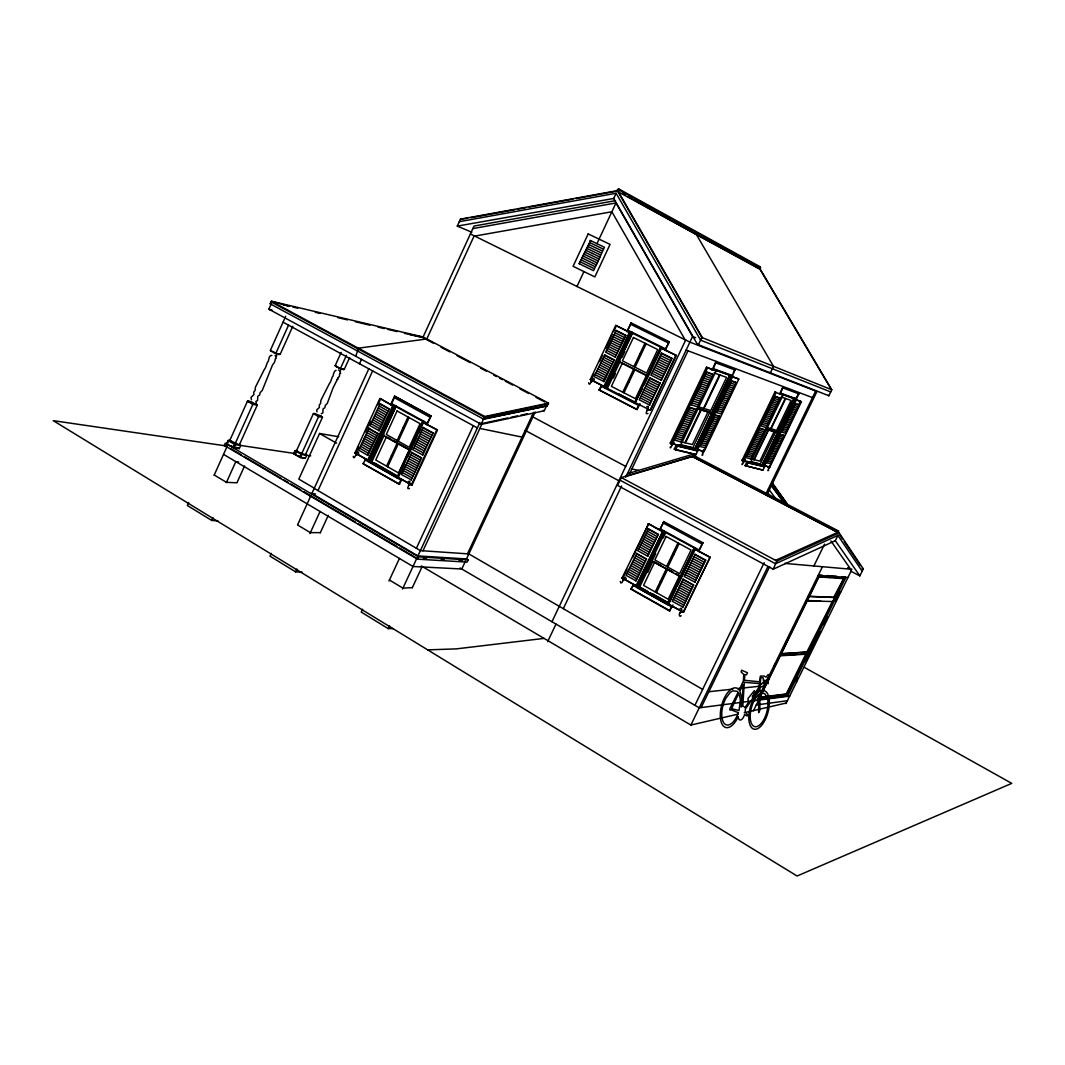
<?xml version="1.0" encoding="UTF-8"?>
<svg xmlns="http://www.w3.org/2000/svg" width="1065" height="1065" viewBox="0 0 1065 1065"><rect width="100%" height="100%" fill="white"/><g stroke="black" fill="none" stroke-linecap="round" stroke-linejoin="round"><path stroke-width="1.5" d="M639.959 403.622L637.163 409.519L636.484 409.333L598.929 389.91L601.166 386.129M636.484 409.333L638.747 405.499L600.766 386.009M672.947 604.947L669.432 610.871L630.879 589.118L633.156 585.204M669.432 610.871L671.709 606.917L632.756 585.191M310.754 455.887L301.635 454.529L301.741 453.584L300.29 457.511L293.634 453.65L294.992 450.681L306.707 455.274L305.349 458.243L300.29 457.511L299.505 455.953M301.768 453.637L301.635 454.529L294.992 450.681L296.363 450.522L293.634 453.65L300.104 457.165L305.349 458.243M785.983 703.632L851.308 570.68M295.95 453.677L235.019 444.624L235.165 443.639L233.581 447.793L226.672 443.719L228.096 440.564L229.787 440.484L240.703 445.476L239.292 448.618L233.581 447.793L232.982 446.182M845.89 577.363L787.434 696.47L784.998 695.006M233.581 447.793L235.165 443.639L235.019 444.624L228.096 440.564L229.787 440.484M353.207 456.326C354.405 462.117 357.347 447.433 358.732 453.304M588.612 382.828C589.957 388.539 592.832 373.948 594.377 379.752M620.309 581.423L620.735 582.901L621.933 582.662L625.022 576.977L626.207 578.535M300.29 457.511L301.275 454.928M337.911 378.275L332.986 388.059L327.314 403.355L325.238 405.565L324.865 407.682L322.988 409.013L322.895 412.807L321.244 413.779M670.165 447.1C670.165 451.161 674.118 438.7 674.025 442.721M741.972 463.914C741.826 467.535 745.567 456.366 745.327 459.947M483.896 419.291L270.191 303.805L271.349 301.235L423.098 336.993L548.515 403.142L547.25 405.858L483.55 419.224L484.815 416.508L548.515 403.142M271.389 303.538L268.859 309.183L481.407 424.349L544.242 410.771L547.65 403.502M188.691 502.467L187.334 505.489L211.722 520.439L218.019 520.958M224.276 445.383L225.261 443.173L418.492 556.849L468.121 559.91L467.096 562.107L417.413 559.165L224.276 445.383L227.564 445.876M214.132 475.243L227.085 446.475M229.414 441.296L247.453 401.225L249.024 401.012M285.686 316.305L270.377 350.305L271.855 351.716M254.442 404.101L252.871 404.327L233.448 447.433L230.759 445.849M273.039 351.889L276.94 354.046L275.848 353.34L288.548 325.158M239.226 445.117L257.251 405.139L255.786 403.715M278.604 354.512L280.148 354.352L292.808 326.276M226.379 482.578L235.818 461.638L238.706 462.024M211.722 520.439L212.973 517.683M237.189 482.259L244.564 465.951M294.938 454.169L313.376 413.619L314.787 413.393M341.186 352.409L335.169 365.654L336.593 366.999M300.104 457.165L318.581 416.561L319.993 416.335M341.399 369.275L340.427 368.543L346.458 355.271M340.627 370.633C338.191 371.778 342.384 373.282 339.722 373.615L339.442 376.304L337.698 378.062M305.415 454.742L322.469 417.28L321.058 415.922M349.586 357.694L344.235 369.435L342.85 369.608M338.657 436.743L319.58 433.495L298.812 479.104L314.268 488.169M357.813 350.265L355.777 356.189M271.295 553.374L270.017 556.17L295.604 571.852L302.087 572.118M359.491 363.751L361.541 359.278M297.774 524.406L310.834 495.797L309.609 495.664M368.796 368.823L311.859 493.548L417.919 555.917L466.483 558.952L468.121 559.91M317.982 490.592L372.644 370.913M309.942 533.578L320.046 511.48M295.604 571.852L296.895 569.043M613.706 198.476L457.284 226.113L460.466 219.164L617.354 190.635L701.835 337.459L831.765 389.777L828.876 395.741L697.429 344.368L613.706 198.476L616.129 193.258L700.57 340.134L830.713 391.947M354.938 452.918L379.832 398.563L380.671 398.763L393.464 405.991L368.45 460.506L354.938 452.918L368.45 460.506M355.79 453.078L358.546 447.047M365.455 431.951L370.301 421.394M377.902 404.793L380.671 398.763M320.259 532.859L328.286 515.34M367.971 455.407L358.572 450.082L369.036 428.25M379.26 430.819L369.821 425.547L380.312 403.662M401.598 479.676L399.548 484.122L398.643 484.003L363.045 463.661L365.388 459.827M367.558 455.327L378.048 433.442M378.847 430.726L389.364 408.787M431.005 415.976L394.596 396.153L391.268 403.395L427.265 423.204L431.005 415.976L426.905 424.868M390.842 405.246L394.29 397.738M367.611 460.346L392.652 405.792L393.464 405.991M395.501 405.619L369.249 462.024L395.554 405.632L369.635 462.077L397.445 477.932L423.657 421.101M422.738 421.434L397.139 476.947L370.434 461.731L395.807 406.59M474.165 235.818L426.506 339.602L433.801 343.436M397.139 406.87L395.754 406.59L422.978 421.487L409.692 450.269L382.868 435.239L395.994 406.63M384.225 434.973L371.831 461.944L397.112 476.348M386.528 436.623L375.772 460.027L398.563 472.98L409.426 449.457L398.496 443.333L387.687 466.803M397.152 440.537L407.988 416.974M386.582 466.177L397.378 442.707L393.305 440.431M398.27 441.163L409.12 417.6M437.462 430.02L422.778 422.326L437.462 430.02L412.009 485.081L397.431 477.253L398.15 477.346L404.314 463.994M407.735 456.565L411.836 447.673M413.207 444.704L416.628 437.276M418.678 432.829L423.471 422.446M411.449 479.942L401.279 474.431L411.849 452.319M422.938 455.101L412.714 449.63L423.324 427.464M411.103 479.902L421.713 457.75M422.592 455.048L433.229 432.843M408.401 481.54C413.486 479.303 404.181 490.566 409.453 488.436M411.29 485.001L436.77 429.901M235.179 443.692L233.448 447.433L237.894 448.085M362.579 609.233L361.248 612.095L388.193 628.616L393.185 628.563M388.978 580.984L399.428 558.459M416.388 548.289L473.326 425.694M402.503 589.078L416.841 558.233L399.655 548.102M417.919 555.917L479.956 422.406M417.413 559.165L418.492 556.849M483.63 418.279L481.407 424.349M422.991 550.791L482.365 423.058M388.193 628.616L389.537 625.727M412.248 587.853L421.98 566.953M579.187 263.721L590.662 240.663L579.187 263.721L593.538 270.67L604.467 247.266L590.063 240.384M618.858 188.984L618.552 192.02L760.037 269.339L760.277 266.849L618.858 188.984L617.567 189.37L616.728 191.167L617.94 190.954L702.368 337.672M576.95 286.552L583.939 271.588M596.959 243.685L615.969 202.949L692.596 336.487L695.685 337.725M596.267 264.812L600.367 256.039M467.482 553.827L533.632 412.355M465.458 561.162L461.784 569.003L413.007 566.487L223.53 454.369M466.483 558.952L535.176 412.075M590.343 379.446L615.743 325.397L630.054 332.493L604.507 386.715L590.343 379.446L604.507 386.715M591.008 379.659L593.817 373.655M599.462 361.661L602.284 355.657M605.812 348.149L612.162 334.65M613.573 331.641L616.395 325.65M604.041 381.669L594.137 376.571L604.707 354.898M615.57 357.214L605.612 352.169L616.209 330.43M627.059 331.881L631.279 322.921L627.591 330.017L665.558 348.907L669.273 341.745L665.079 350.585M598.929 389.91L599.635 390.11L601.738 385.637M603.722 381.563L614.332 359.824M615.237 357.095L625.887 335.302M603.855 386.502L629.415 332.24L630.054 332.493M605.506 388.312L631.998 332.174L605.546 388.312M633.276 333.491L632.237 333.105L660.872 347.336L647.32 375.958L619.018 361.621L632.424 333.172L606.398 387.953L635.605 402.77M607.463 388.272L620.11 361.434M622 357.414L624.822 351.437M613.254 378.102L615.37 373.629M622.373 363.085L611.403 386.355L635.446 398.723L646.522 375.319M633.888 366.64L644.951 343.21M622.799 392.213L633.821 368.889M635.06 367.239L646.136 343.795M623.97 392.825L634.993 369.475M642.781 388.046L635.259 402.663L650.302 410.211L676.288 355.457L661.125 348.015L676.288 355.457M644.179 385.091L660.939 349.679M649.796 405.113L639.24 399.801L649.93 377.849M661.511 380.405L650.915 375.133L661.645 353.127M646.748 406.71C652.033 404.354 642.475 415.723 647.959 413.473M649.53 405.046L660.26 383.054M661.259 380.338L672.002 358.279M675.782 355.284L650.302 410.211M551.976 621.734L685.674 340.041M835.319 540.701L773.23 569.203L617.567 485.427L621.308 477.559L692.343 456.326L839.14 532.899L863.302 568.87L859.854 575.885L835.319 540.701L837.902 535.415L862.157 571.213M547.65 641.649L555.997 624.09M563.318 608.674L621.587 485.986M625.741 477.253L692.596 336.487M626.3 476.068L627.844 473.606L693.794 454.036L697.961 459.055M629.814 473.313L688.017 350.798M701.835 337.459L698.347 344.82L697.429 344.368M670.311 443.013L706.454 367.199L714.934 370.407L716.066 370.979L680.269 445.995L670.311 443.013L680.269 445.995M671.443 443.612L707.599 367.771L716.066 370.979M674.291 440.085L689.894 407.376L696.523 409.506L681.041 441.948L673.732 439.792M691.105 404.833L706.761 371.991L713.284 374.401L697.735 406.976L690.533 404.54M730.577 374.84L694.633 449.803L697.695 450.908L696.057 454.529L675.636 449.856L674.265 449.15L676.395 444.677M711.886 370.301L716.146 361.381L713.39 368.65L732.733 375.679M697.735 451.028L677.433 446.089L675.636 449.856M684.968 442.734L700.903 409.373L698.134 408.547M686.166 441.416L701.396 409.519L708.172 411.543L692.383 444.558L680.735 441.695M622.067 577.976L648.665 523.727L662.696 531.541L636.59 586.056L622.067 577.976L636.59 586.056M703.499 408.374L719.514 374.867M622.719 578.055L626.926 569.243M632.53 557.501L648.665 523.727M704.697 407.07L719.993 375.04M636.125 580.931L625.954 575.233L636.75 553.347M647.893 556.329L637.682 550.685L648.505 528.759M710.049 411.836L692.703 448.112L679.403 444.917M697.282 408.84L711.566 413.087L729.698 375.186L714.202 369.568M694.673 449.137L730.044 375.359L694.753 449.177L678.525 445.29L694.673 449.137L690.746 447.087M695.192 450.096L730.51 374.8M626.593 476.228L692.623 456.472L693.209 455.248L838.554 531.009L838.062 532.447M696.324 449.43L731.309 376.291L737.659 378.501L738.804 379.073L704.151 451.44L696.324 449.43L704.151 451.44M733.252 373.109L734.69 370.114M696.923 450.508L698.36 447.513M708.385 426.559L709.809 423.577M730.577 380.165L735.396 368.623M697.468 450.016L732.467 376.864L738.804 379.073M659.688 530.383L663.908 521.57L660.154 528.786L699.119 549.993L702.9 542.711L698.627 551.603M630.879 589.118L632.969 586.203M635.792 580.891L646.628 558.965M647.573 556.289L658.436 534.297M720.1 416.348L715.108 414.964L700.011 446.515L705.123 447.633L719.527 416.056M635.951 586.003L662.696 531.541M637.589 587.574L664.374 531.076L637.336 587.561L667.462 604.521L695.059 547.676L667.702 604.521M736.314 382.481L721.271 413.912L716.279 412.514L731.442 380.831L735.742 382.202M694.154 548.009L667.409 603.522L638.494 587.254L665.093 532.114M703.552 449.843C706.814 446.768 699.718 457.883 702.9 454.768M655.667 553.64L639.546 587.294L668.421 603.536M663.189 537.932L665.239 533.645M647.666 572.464L652.592 561.881M666.623 566.447L677.939 542.884M655.255 591.954L666.517 568.484M667.835 567.126L679.151 543.549M656.453 592.619L667.715 569.149L672.973 572.065M672.561 572.038L651.394 560.722L680.442 576.817L694.287 548.022L664.946 532.101M668.181 604.055L695.112 549.141L710.129 557.208L683.57 612.269L668.181 604.055L683.57 612.269M668.687 604.041L675.836 589.198M677.26 586.229L695.112 549.141M683.051 607.103L672.255 601.286L683.171 579.147M695.032 582.262L684.183 576.485L695.125 554.279M742.105 460.24L774.947 392.013L782.988 395.182L750.412 462.756L742.105 460.24L750.412 462.756M743.144 460.772L775.999 392.532L774.947 392.013M745.646 457.591L759.824 428.143L765.296 429.914L751.211 459.135L745.127 457.311M780.525 398.297L775.16 396.3L760.929 425.854L766.387 427.637L780.006 398.044M762.367 466.111L794.543 398.11L761.848 465.844L764.524 466.909L762.993 470.078L745.074 465.618L747.231 461.145M779.567 394.037L783.148 386.568L780.658 393.118L796.42 398.856M764.497 466.803L747.963 462.876L746.325 466.27M682.798 607.117L693.754 584.925M694.793 582.262L705.762 560.004M753.82 459.614L768.331 429.514M679.963 608.714C682.545 606.571 682.186 611.989 680.069 612.255L680.349 612.721C678.352 613.547 679.403 617.833 681.214 615.743M754.233 459.721L768.744 429.648L774.268 431.298L759.877 461.105L750.945 458.909M770.727 428.636L785.291 398.403M771.127 428.756L785.69 398.55M683.064 612.295L710.129 557.208M775.839 431.711L760.104 464.3L749.773 461.824M765.802 429.248L777.304 432.683L793.824 398.47L781.204 393.877M794.61 398.137L761.914 465.871L747.231 462.503L747.989 462.982M763.352 465.498L795.249 399.455L800.374 401.225L801.426 401.745L769.809 467.162L763.352 465.498L769.809 467.162M795.994 398.403L799.376 392.732L787.195 417.959M763.778 466.443L766.614 460.559M770.168 453.224L781.524 429.714M764.404 466.031L796.314 399.974L801.426 401.745M766.64 462.849L780.419 434.347L784.452 435.452L770.78 463.741L766.121 462.583M781.484 432.124L795.302 403.515L799.243 404.86L785.517 433.255L780.951 431.871M798.936 404.207L800.374 401.225M768.677 470.171C765.828 473.046 772.192 462.929 769.409 465.751M766.134 493.401L815.644 391.081M766.787 495.172L816.935 391.534L689.92 342.131L470.384 233.954M694.913 705.31L764.177 562.693M690.732 725.345L767.905 566.58M701.129 707.586L769.622 566.726M839.14 532.899L776.824 561.029L773.23 569.203M813.886 565.968L824.536 544.175M757.069 700.331L822.46 566.713M773.776 666.983L775.227 664.014M760.077 696.284L761.488 693.395M762.899 690.506L779.886 655.814L806.525 654.15L801.266 654.123M781.497 652.512L796.673 621.494M798.124 618.539L806.791 600.82L832.364 601.539L806.831 652.086L781.763 653.564M817.827 578.295L808.894 596.533L834.374 597.438L808.308 596.214M753.408 710.861L819.677 575.473M760.41 697.202L786.276 693.941L805.965 653.83M833.815 597.132L843.6 578.641L818.519 576.884M759.372 697.735L786.835 694.26L845.038 576.911L786.596 695.911L758.48 699.545M797.552 677.926L796.101 680.894L796.5 682.226M805.566 661.631L820.117 631.984M823.764 624.583L827.399 617.168M835.413 600.873L839.779 591.98L841.044 591.554M229.561 440.391L226.672 443.719L228.083 444.265M838.554 531.009L837.649 532.394L692.303 456.565L693.209 455.248L692.623 456.472M743.863 461.504L743.45 462.356M672.321 444.438L671.869 445.383M703.446 451.853L703.007 452.758M837.902 535.415L775.506 563.744L620.056 480.182M775.546 560.336L837.929 532.26L842.415 538.93M760.224 685.327L763.632 681.999L763.206 677.926L760.716 677.526L759.824 691.731L760.956 690.999A19.902 9.226 -75.1 0 1 767.439 714.189A19.902 9.226 -75.1 0 1 750.146 725.292A19.902 9.226 -75.1 0 1 758.267 692.729L758.972 689.241L745.314 709.184L745.26 711.886L747.577 714.761L747.191 716.066L744.595 714.482A6.616 3.115 -74.9 0 1 740.854 719.927A6.616 3.115 -74.9 0 1 738.165 716.612L737.433 718.289A20.475 9.745 -74.9 0 1 722.895 725.478A20.475 9.745 -74.9 0 1 723.415 700.144A20.475 9.745 -74.9 0 1 738.045 688.775L739.163 690.067L743.37 680.974L743.743 674.451L741.147 672.042L741.559 670.205L747.47 672.734L746.552 674.771L744.834 674.584L744.462 680.282L759.558 681.813L760.357 676.129L764.004 676.035L766.094 677.127L768.198 674.598L769.21 674.93L767.918 683.73L768.105 677.899L763.578 685.793L761.222 687.058L760.104 686.645M837.689 591.887L838.967 591.461M737.779 714.216L690.879 725.052L421.367 565.968M744.249 712.725L786.289 703.007M480.515 423.87L507.925 417.959M511.147 417.267L517.603 415.882M520.825 415.19L527.268 413.792M483.31 418.971L547.25 405.858M548.209 403.795L484.495 417.2L271.056 301.874M467.628 218.272L460.466 219.164M470.863 217.686L514.621 209.725M517.87 209.139L525.964 207.662M529.212 207.076L572.97 199.128M576.205 198.529L615.104 191.46M459.308 221.693L616.129 193.258M615.557 200.633L474.005 226.06L422.792 337.658L425.268 338.936M472.847 228.589L615.969 202.949M474.697 236.084L611.856 211.762L685.075 339.748M756.296 704.963L787.421 700.703M426.799 338.95L358.333 348.202L357.507 350.931M789.698 696.084L699.239 707.839L460.067 568.004M760.423 698.88L766.84 698.068M769.063 697.788L783.414 695.938M785.011 695.725L786.05 695.591M544.069 638.388L456.246 648.891L427.664 649.863M708.851 691.718L732.893 689.108M737.699 688.589L759.545 686.233M591.261 381.776L591.727 380.804M647.121 410.584L647.587 409.599M355.737 455.314L356.189 454.329M408.707 485.48L409.16 484.495M784.013 655.201L796.553 654.416M780.778 653.99L806.831 652.086M412.368 587.614L402.943 588.133L389.417 580.026M623.025 580.465L623.491 579.48M680.349 612.721L680.828 611.736M320.658 415.949L315.932 414.032M320.365 532.633L310.368 532.646L297.521 524.952M250.595 401.359L254.721 403.715M806.205 600.514L820.596 600.913M680.588 612.229L681.307 612.255M337.725 379.393L337.192 379.38M236.963 482.778L226.486 482.365L214.238 475.017M638.494 587.254L640.544 587.334M623.251 579.972L623.997 580.012M336.087 370.394C334.849 370.181 333.505 372.923 333.105 375.985C331.561 377.063 331.415 381.443 329.258 383.839L320.858 400.427L320.565 403.449L319.22 405.126L319.433 407.402L316.638 409.985L316.997 411.862M680.442 576.817L681.267 576.857L675.463 573.649M423.324 558.619L426.559 558.819M441.15 559.697L444.385 559.884M458.975 560.762L462.21 560.962M276.847 355.856L275.196 355.47M275.848 355.564C274.371 356.282 277.752 358.519 275.316 358.772C275.116 362.047 273.638 363.671 272.56 364.882L262.283 390.349L260.086 392.692L259.7 394.929L257.717 396.353L257.637 400.387L255.88 401.412L256.372 403.169M819.491 576.684L830.487 577.456M835.186 577.789L843.041 578.335M818.799 574.994L822.073 575.233M826.999 575.593L836.837 576.311M841.749 576.671L845.038 576.911M818.226 575.366L847.94 577.51M784.745 563.398L851.973 569.309M310.647 493.401L315.52 493.96M271.868 355.377C269.192 355.297 269.099 358.186 268.287 361.275C266.596 362.42 266.53 367.132 264.24 369.622L255.4 387.234L255.107 390.442L253.67 392.213L253.923 394.649L250.954 397.378L251.473 399.641M397.445 477.932L423.617 421.088M408.933 484.988L409.892 485.134M363.045 463.661L399.548 484.122M370.434 461.731L397.192 476.96M228.096 440.564L230.945 441.003M294.992 450.681L297.534 451.067M355.963 454.822L356.948 454.968M382.868 435.239L409.413 449.67M250.382 401.771L247.453 401.225L252.871 404.327L257.251 405.139L256.106 404.42M315.187 414.085L313.376 413.619L318.581 416.561L322.469 417.28L321.47 416.615M631.851 469.013L638.374 470.277M404.434 333.358L422.272 337.019M479.876 428.423L522.063 437.116M766.96 461.025L771.087 461.93M700.357 444.491L705.456 445.636M767.759 459.361L771.885 460.28M768.557 457.71L772.684 458.629M701.236 442.654L706.335 443.812M769.356 456.046L773.47 456.991M702.115 440.83L707.2 441.988M770.155 454.382L774.268 455.341M702.993 438.993L708.079 440.164M674.265 449.15L695.951 454.569M745.074 465.618L762.886 470.118M283.25 304.776L289.667 306.281M292.875 307.039L297.694 308.171M315.333 312.325L320.139 313.456M337.791 317.61L347.416 319.886M355.43 321.763L369.861 325.171M377.889 327.062L384.305 328.566M387.514 329.325L397.139 331.588M409.972 334.61L421.194 337.259M770.967 452.731L775.067 453.69M703.872 437.156L708.944 438.354M273.945 352.874L280.148 354.352M338.59 368.104L344.235 369.435L342.411 368.996M771.766 451.067L775.866 452.053M704.75 435.319L709.823 436.53M694.7 449.843L676.648 445.676L677.473 446.208M680.362 444.584L691.025 447.233M750.905 461.598L758.546 463.501M772.564 449.403L776.665 450.402M705.629 433.482L710.688 434.706M706.508 431.645L711.566 432.883M773.363 447.753L777.45 448.751M707.386 429.807L712.432 431.059M774.175 446.089L778.249 447.1M708.265 427.97L713.31 429.235M774.974 444.424L779.048 445.45M775.773 442.76L779.846 443.812M709.144 426.12L714.189 427.411M247.453 401.225L249.343 401.705M776.571 441.11L780.645 442.161M710.022 424.283L715.054 425.587M777.383 439.446L781.444 440.511M710.901 422.446L715.933 423.764M778.182 437.782L782.229 438.86M711.779 420.608L716.798 421.94M778.981 436.118L783.028 437.209M712.658 418.771L717.677 420.116M779.793 434.453L783.827 435.558M713.55 416.921L718.556 418.292M272.014 310.048L268.859 309.183L270.257 309.782M714.429 415.084L719.421 416.468M674.678 437.995L681.427 439.872M288.775 306.121L271.349 301.235L484.815 416.508M745.979 455.7L751.544 457.258M675.583 436.091L682.319 437.981M781.803 430.273L785.837 431.405M634.607 402.49L660.699 347.27M716.639 410.451L721.631 411.862M746.805 453.983L752.356 455.567M676.488 434.187L683.224 436.091M782.615 428.609L786.636 429.754M647.36 410.092L648.092 410.291M677.393 432.284L684.116 434.214M747.63 452.279L753.181 453.863M717.517 408.614L722.496 410.038M783.414 426.945L787.434 428.103M678.298 430.38L685.021 432.323M748.455 450.562L754.007 452.159M718.409 406.763L723.375 408.214M679.217 428.476L685.927 430.433M749.281 448.844L754.819 450.455M784.226 425.281L788.233 426.453M591.488 381.283L592.246 381.51M680.122 426.572L686.832 428.543M750.106 447.14L755.644 448.764M719.288 404.926L724.253 406.391M785.025 423.617L789.032 424.802M681.028 424.669L687.724 426.652M750.932 445.423L756.456 447.06M720.166 403.076L725.132 404.554M697.136 408.428L711.566 413.087M765.655 428.889L774.308 431.471M681.933 422.765L688.629 424.762M751.757 443.706L757.282 445.356M785.824 421.94L789.831 423.138M721.058 401.239L726.011 402.73M697.988 406.71L710.754 410.558L726.61 377.396L714.122 372.936M767.918 427.784L776.638 430.42L791.082 400.48L781.178 396.939M682.851 420.861L689.534 422.872M752.582 441.988L758.094 443.652M786.636 420.276L790.629 421.487M683.757 418.958L690.426 420.981M753.408 440.271L758.919 441.948M787.434 418.612L791.428 419.836M721.937 399.388L726.876 400.893M684.662 417.054L691.331 419.091M754.233 438.567L759.744 440.244M788.246 416.947L792.227 418.186M722.816 397.538L727.754 399.069M685.567 415.137L692.237 417.2M755.058 436.85L760.556 438.54M789.045 415.283L793.026 416.535M723.694 395.701L728.633 397.232M686.486 413.233L693.142 415.31M755.884 435.132L761.382 436.836M724.586 393.85L729.512 395.408M687.391 411.33L694.047 413.42M756.709 433.415L762.207 435.132M789.857 413.619L793.824 414.871M757.548 431.698L763.019 433.428M725.465 392.013L730.39 393.571M688.296 409.426L694.939 411.529M790.656 411.942L794.623 413.22M689.215 407.509L695.844 409.639M758.373 429.98L763.845 431.724M726.357 390.163L731.269 391.747M759.199 428.263L764.67 430.02M791.468 410.278L795.422 411.569M727.235 388.312L732.134 389.91M792.267 408.614L796.221 409.905M691.505 402.703L698.121 404.873M728.114 386.462L733.013 388.086M619.018 361.621L646.761 375.519M692.41 400.799L699.026 402.983M761.275 423.937L766.733 425.734M793.079 406.937L797.019 408.254M762.101 422.219L767.559 424.03M729.006 384.611L733.891 386.249M693.328 398.882L699.931 401.079M793.878 405.272L797.831 406.59M694.234 396.979L700.837 399.189M762.939 420.502L768.384 422.326M729.884 382.774L734.77 384.412M763.765 418.785L769.21 420.622M794.69 403.608L798.63 404.94M695.139 395.062L701.742 397.298M730.776 380.924L735.649 382.588M696.057 393.158L702.647 395.395M764.59 417.054L770.022 418.904M765.416 415.337L770.847 417.2M696.963 391.241L703.552 393.504M697.881 389.324L704.458 391.601M766.241 413.619L771.672 415.496M767.08 411.902L772.498 413.779M698.786 387.42L705.363 389.71M699.705 385.503L706.268 387.806M767.905 410.171L773.323 412.075M768.73 408.454L774.149 410.371M700.61 383.586L707.173 385.916M701.529 381.669L708.079 384.012M769.556 406.737L774.961 408.654M770.394 405.006L775.786 406.95M771.22 403.289L776.611 405.246M702.447 379.752L708.984 382.109M714.562 369.741L730.044 375.359M703.353 377.849L709.889 380.218M772.045 401.558L777.437 403.529M772.884 399.841L778.262 401.825M704.271 375.932L710.794 378.315M705.176 374.015L711.7 376.411M773.709 398.124L779.087 400.107M774.548 396.393L779.913 398.39M706.095 372.098L712.605 374.521M716.119 362.939L735.383 370.127M783.134 387.98L798.843 393.85M686.126 350.092L812.489 397.604M234.207 446.648L239.292 448.618M239.811 444.385L240.703 445.476M305.881 454.262L306.707 455.274M457.284 226.113L471.808 232.223M338.444 370.008L339.708 370.527M270.191 303.805L271.096 304.191M226.858 446.994L223.903 445.623L53.25 420.648L797.086 876.016L1011.75 783.374L804.248 667.302M602.617 248.784L590.023 242.74M589.118 244.684L601.712 250.728M588.199 246.627L600.793 252.685M599.888 254.628L587.294 248.571M592.486 253.457L598.969 256.585M586.389 250.515L592.499 253.47M598.064 258.542L585.484 252.458M597.159 260.486L584.579 254.402M596.24 262.429L583.673 256.346M595.335 264.386L582.768 258.289M594.416 266.33L581.863 260.233M593.511 268.274L580.957 262.176M828.104 395.368L828.876 395.741M769.502 372.497L770.341 372.91L773.51 366.32L696.377 234.54L633.915 199.834M795.249 399.455L796.314 399.974M781.537 394.05L794.157 398.63L761.914 465.232L748.735 462.103L761.914 465.232L759.505 463.994M630.986 322.815L669.273 341.745M630.374 324.119L668.367 342.957M731.309 376.291L732.467 376.864M781.936 394.662L782.988 395.182M661.378 353.034L671.762 358.186M661.418 353.527L671.775 358.679M660.473 355.51L670.844 360.662M659.541 357.494L669.898 362.646M658.596 359.464L668.953 364.629M657.664 361.448L668.021 366.613M656.719 363.431L667.076 368.596M655.787 365.402L666.131 370.58M706.454 367.199L707.599 367.771M615.743 325.397L629.415 332.24M639.998 353.7L641.183 354.299M654.855 367.385L665.199 372.564M653.91 369.355L664.254 374.547M652.978 371.339L663.322 376.517M615.889 330.31L625.568 335.169M615.983 330.829L625.648 335.688M615.064 332.786L624.729 337.658M652.046 373.309L662.377 378.501M649.677 377.769L660.007 382.974M649.717 378.235L660.034 383.44M648.771 380.218L659.102 385.423M614.146 334.743L623.797 339.615M613.214 336.7L622.879 341.585M612.295 338.657L621.947 343.542M775.746 431.897L777.304 432.683M647.84 382.189L658.157 387.394M646.908 384.159L657.225 389.377M645.976 386.129L656.28 391.348M611.377 340.614L621.028 345.513M610.458 342.571L620.096 347.47M609.539 344.528L619.178 349.44M645.031 388.113L655.348 393.331M644.099 390.083L654.403 395.301M643.167 392.053L653.471 397.285M642.235 394.023L652.539 399.255M608.621 346.484L618.259 351.397M607.702 348.441L617.327 353.354M606.784 350.398L616.409 355.311M641.303 395.994L651.594 401.225M640.371 397.964L650.662 403.209M604.388 354.778L614.012 359.704M604.481 355.271L614.106 360.21M627.724 381.789L628.896 382.388M603.562 357.228L613.187 362.167M602.644 359.185L612.255 364.123M601.725 361.141L611.337 366.08M600.806 363.085L610.418 368.037M599.888 365.042L609.5 369.994M598.969 366.986L608.568 371.951M767.772 467.309L769.05 467.961M618.193 393.597L633.795 401.598M625.182 397.977L632.783 401.825M742.332 461.238L743.65 461.93M599.635 390.11L637.163 409.519M598.064 368.943L607.649 373.908M597.145 370.886L606.731 375.865M596.227 372.843L605.812 377.822M595.308 374.787L604.893 379.766M701.835 451.587L703.233 452.305M670.644 444.158L672.095 444.904M862.171 568.271L863.302 568.87M441.096 347.296L449.856 351.916M457.151 355.763L470.291 362.686M480.515 368.077L486.346 371.166M493.641 375.013L496.556 376.557M499.485 378.088L502.4 379.633M505.316 381.177L512.611 385.024M519.92 388.871L528.666 393.491M535.975 397.338L544.721 401.958M847.753 567.658L850.669 569.203M850.815 571.213L859.854 575.885M543.39 410.331L544.242 410.771M531.834 416.375L625.701 466.417M747.989 262.283L759.518 268.46L831.419 389.63M696.377 234.54L759.518 268.46M621.308 477.559L776.824 561.029M525.258 430.42L618.885 480.781M694.62 549.114L709.649 557.195M694.886 554.266L705.523 560.004M694.899 554.692L705.536 560.43M693.941 556.689L704.577 562.427M692.982 558.672L703.606 564.41M692.024 560.669L702.647 566.407M663.628 521.53L702.9 542.711M662.989 522.848L701.995 544.015M691.065 562.653L701.689 568.404M690.107 564.65L700.73 570.401M689.148 566.633L699.758 572.384M688.19 568.63L698.8 574.381M283.05 322.163L477.4 427.917M687.245 570.614L697.841 576.378M422.965 427.411L432.869 432.789M423.085 427.877L432.989 433.255M686.286 572.597L696.883 578.362M422.166 429.861L432.071 435.252M685.327 574.594L695.924 580.358M421.247 431.857L431.139 437.249M420.329 433.854L430.22 439.246M682.918 579.134L693.501 584.925M682.945 579.546L693.528 585.324M419.41 435.838L429.302 441.23M681.986 581.53L692.57 587.308M418.492 437.822L428.383 443.226M681.028 583.514L691.611 589.304M666.61 216.302L669.486 217.886M678.152 222.638L681.028 224.222M689.681 228.988L692.57 230.572M741.812 257.61L749.054 261.591M751.943 263.175L754.845 264.772M394.596 396.153L430.633 415.896M393.983 397.471L430.02 417.227M340.427 368.543L335.169 365.654L336.154 366.387M672.867 553.441L674.078 554.106M417.573 439.818L427.451 445.223M680.069 585.497L690.652 591.288M416.655 441.802L426.532 447.22M679.124 587.481L689.694 593.285M415.736 443.799L425.614 449.204M678.165 589.464L688.736 595.268M414.831 445.782L424.695 451.201M619.391 190.222L760.743 267.874M677.207 591.448L687.777 597.252M413.912 447.766L423.777 453.184M676.248 593.431L686.818 599.236M675.303 595.415L685.86 601.232M411.503 452.279L421.354 457.71M411.623 452.718L421.474 458.15M674.345 597.398L684.902 603.216M673.386 599.382L683.943 605.2M410.704 454.702L420.555 460.147M409.785 456.685L419.637 462.13M408.867 458.682L418.718 464.127M407.962 460.666L417.799 466.111M661.298 565.595L654.762 561.974L643.553 585.377L668.221 599.236L679.55 575.699L675.609 573.516M275.848 353.34L270.377 350.305L271.508 351.104M403.142 427.531L404.261 428.157M407.043 462.649L416.881 468.094M406.124 464.633L415.962 470.078M405.219 466.603L415.044 472.075M622.279 193.377L625.208 194.988M628.07 196.599L632.424 199.022M648.026 523.621L662.071 531.435M648.186 528.706L658.117 534.244M404.301 468.587L414.125 474.058M403.382 470.57L413.207 476.042M402.464 472.554L412.301 478.025M648.265 529.159L658.197 534.697M647.32 531.129L657.251 536.68M646.375 533.099L656.306 538.65M660.287 581.45L661.498 582.129M398.15 477.346L412.009 485.081M645.443 535.069L655.361 540.634M644.498 537.04L654.416 542.604M643.553 539.01L653.471 544.574M387.886 437.396L390.602 438.913M652.512 593.831L668.381 602.75M642.621 540.98L652.526 546.545M641.676 542.937L651.58 548.528M640.744 544.907L650.648 550.499M379.832 398.563L392.652 405.792M640.411 587.321L647.76 591.394M650.502 593.005L667.955 602.75M665.399 602.138L668.261 603.749M631.572 589.145L670.085 610.871M639.799 546.878L649.703 552.469M638.854 548.848L648.758 554.439M379.886 403.555L388.951 408.694M380.072 404.061L389.124 409.186M391.414 455.674L392.519 456.313M379.167 406.031L388.219 411.157M636.431 553.307L646.309 558.912M636.511 553.747L646.402 559.351M378.261 408.002L387.314 413.14M635.579 555.704L645.457 561.322M377.356 409.958L386.409 415.11M634.634 557.674L644.511 563.292M376.451 411.929L385.503 417.081M633.702 559.631L643.58 565.262M375.559 413.899L384.598 419.064M632.756 561.601L642.634 567.232M374.654 415.869L383.693 421.034M374.401 462.916L398.443 476.534M319.58 433.495L336.593 443.186M364.842 459.734L400.999 480.115L398.643 484.003M631.825 563.558L641.689 569.203M373.748 417.839L382.788 423.005M630.893 565.528L640.744 571.16M372.856 419.81L381.882 424.975M629.947 567.485L639.812 573.13M371.951 421.767L380.977 426.945M629.016 569.442L638.867 575.1M371.046 423.737L380.072 428.915M628.07 571.412L637.922 577.07M627.139 573.369L636.99 579.027M368.623 428.157L377.636 433.362M368.796 428.636L377.822 433.828M367.904 430.606L376.917 435.798M366.999 432.563L376.012 437.768M366.107 434.533L375.106 439.738M365.202 436.49L374.201 441.709M702.634 689.401L468.84 553.92L420.382 550.618L314.215 488.382M364.31 438.461L373.296 443.679M363.405 440.417L372.404 445.649M362.499 442.374L371.499 447.606M361.607 444.345L370.593 449.576M360.715 446.302L369.688 451.547M359.81 448.259L368.796 453.504M231.345 448.991L241.276 454.835M244.111 456.512L281.027 478.238M283.862 479.916L288.122 482.418M290.958 484.096L300.889 489.94M303.738 491.617L355.244 521.957M358.106 523.634L396.779 546.412M317.17 415.204L318.581 416.561M251.407 402.889L252.871 404.327M767.652 492.629L769.649 495.278M768.517 488.955L776.132 499.152M770.634 484.681L784.026 502.853M771.14 484.948L785.464 504.397M771.979 483.27L787.328 504.211L772.245 482.725M772.418 484.282L775.28 488.183M780.059 494.693L783.867 499.898M341.559 368.943L337.126 367.106M830.913 540.94L851.468 570.334M844.212 541.606L860.374 565.608M759.904 268.673L831.765 389.777M793.864 681.134L794.264 682.465M769.25 467.548L768.81 468.134M758.639 694.846L758.653 712.671L759.864 710.342L759.811 694.087L762.926 693.129L764.883 693.901L767.492 698.56A17.28 8.001 -75.1 0 1 761.355 723.281A17.28 8.001 -75.1 0 1 750.319 718.968A17.28 8.001 -75.1 0 1 758.386 695.006L758.639 694.846M740.468 699.758L739.043 710.528L731.562 708.691L738.791 693.195L740.468 699.758M741.866 698.547L741.187 706.987L741.946 706.295L743.157 684.795L739.935 690.985L741.866 698.547M744.329 682.345L742.837 705.762L744.954 707.599L749.121 701.582L748.522 701.888L747.923 698.613L754.379 690.666L754.406 693.195L752.289 696.989L758.999 687.271L759.425 683.557L744.329 682.345M764.67 680.828C761.728 687.138 766.827 680.242 764.976 680.122L764.67 680.828M738.418 712.711L738.378 712.831A17.759 8.453 -74.9 0 1 724.267 723.455A17.759 8.453 -74.9 0 1 725.704 698.48L730.284 692.396L732.733 690.866L737.14 691.278L738.085 692.383L729.858 708.691L729.951 710.182L731.056 709.783L738.418 712.711M397.085 410.957L386.289 434.453L409.2 447.287L420.103 423.657L397.085 410.957M588.173 233.914L573.09 266.303L594.856 276.913L610.059 244.378L588.173 233.914M633.449 337.472L622.426 360.835L646.601 373.083L657.717 349.573L633.449 337.472M661.365 346.817L634.594 403.369L661.365 346.817M666.118 536.441L654.869 559.95L679.67 573.676L691.039 550.046L666.118 536.441"/></g></svg>
